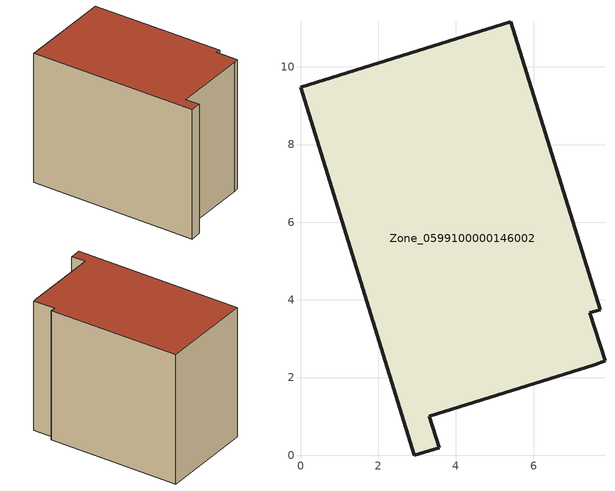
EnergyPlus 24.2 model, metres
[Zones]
Zone_0599100000146002
 floor ground (C_G): 3.57,0.2 2.93,0 0,9.47 5.41,11.16 7.72,3.75 7.45,3.67 7.84,2.43 7.58,2.33 3.32,1 z0
 wall outside (C_F): 2.93,0 3.57,0.2 3.32,1 7.58,2.33 7.84,2.43 7.45,3.67 7.72,3.75 5.41,11.16 0,9.47 2.93,0 z0:7.81
 roof outside (C_R): 7.84,2.43 7.45,3.67 7.72,3.75 5.41,11.16 0,9.47 2.93,0 3.57,0.2 3.32,1 7.58,2.33 z7.81
[BUILDING]
Pand.0599100000146002: North Axis=0; Terrain=City; Loads Convergence Tolerance Value=0.04; Temperature Convergence Tolerance Value=0.4; Solar Distribution=FullExterior; Maximum Number of Warmup Days=25; Minimum Number of Warmup Days=1
[Site:Location]
Rotterdam.The.Hague.AP_ZH_NLD Design_Conditions: Latitude=51.96; Longitude=4.45; Time Zone=1; Elevation=-4.5
[SITE:GROUNDTEMPERATURE:BUILDINGSURFACE]
18, 18, 18, 18, 18, 18, 18, 18, 18, 18, 18, 18
[MATERIAL] Thermal Absorptance=0.9; Solar Absorptance=0.7; Visible Absorptance=0.7
Name | Roughness | Thickness | Conductivity | Density | Specific Heat
G.TI.1975-1991 | MediumSmooth | 0.15 | 0.288461 | 540 | 1210
F.TI.1975-1991 | Rough | 0.3 | 0.230769 | 1920 | 840
R.TI.1975-1991 | MediumRough | 0.2 | 0.153846 | 1500 | 1000
[CONSTRUCTION]
C_G: G.TI.1975-1991
C_F: F.TI.1975-1991
C_R: R.TI.1975-1991
[ZONE]
Zone_0599100000146002: Type=1; Multiplier=1; Ceiling Height=Autocalculate; Volume=Autocalculate; Floor Area=autocalculate; Part of Total Floor Area=Yes
[ZONEINFILTRATION:DESIGNFLOWRATE]
Infil_Zone_0599100000146002: Zone or ZoneList or Space or SpaceList=Zone_0599100000146002; Schedule=AlwaysOn; Design Flow Rate Calculation Method=Flow/Area; Flow Rate per Floor Area=0.003; Constant Term Coefficient=1; Temperature Term Coefficient=0; Velocity Term Coefficient=0; Velocity Squared Term Coefficient=0
[HVACTEMPLATE:ZONE:IDEALLOADSAIRSYSTEM]
Zone_0599100000146002: Maximum Heating Supply Air Temperature=50; Minimum Cooling Supply Air Temperature=13; Maximum Heating Supply Air Humidity Ratio=0.0156; Minimum Cooling Supply Air Humidity Ratio=0.0077; Heating Limit=NoLimit; Cooling Limit=NoLimit; Dehumidification Control Type=ConstantSensibleHeatRatio; Cooling Sensible Heat Ratio=0.7; Dehumidification Setpoint=60; Humidification Control Type=None; Humidification Setpoint=30; Outdoor Air Method=None; Outdoor Air Flow Rate per Person=0.00944; Outdoor Air Flow Rate per Zone Floor Area=0; Outdoor Air Flow Rate per Zone=0; Demand Controlled Ventilation Type=None; Outdoor Air Economizer Type=NoEconomizer; Heat Recovery Type=None; Sensible Heat Recovery Effectiveness=0.7; Latent Heat Recovery Effectiveness=0.65
[ZONECONTROL:THERMOSTAT]
ThermostatControl_Zone_0599100000146002: Zone or ZoneList=Zone_0599100000146002; Control Type Schedule=DualSetpointControlType; Control 1=Thermostat_Zone_0599100000146002; Temperature Difference Between Cutout And Setpoint=0
[THERMOSTATSETPOINT:DUALSETPOINT]
Thermostat_Zone_0599100000146002: Heating Setpoint Temperature Schedule=HeatingSetpoint_Zone_0599100000146002; Cooling Setpoint Temperature Schedule=CoolingSetpoint_Zone_0599100000146002
[SCHEDULE:COMPACT]
HeatingSetpoint_Zone_0599100000146002: Through: 12/31, For: AllDays, Until: 24:00, 21
CoolingSetpoint_Zone_0599100000146002: Through: 12/31, For: AllDays, Until: 24:00, 24
DualSetpointControlType: Through: 12/31, For: AllDays, Until: 24:00, 4
AlwaysOn: Through: 12/31, For: AllDays, Until: 24:00, 1
